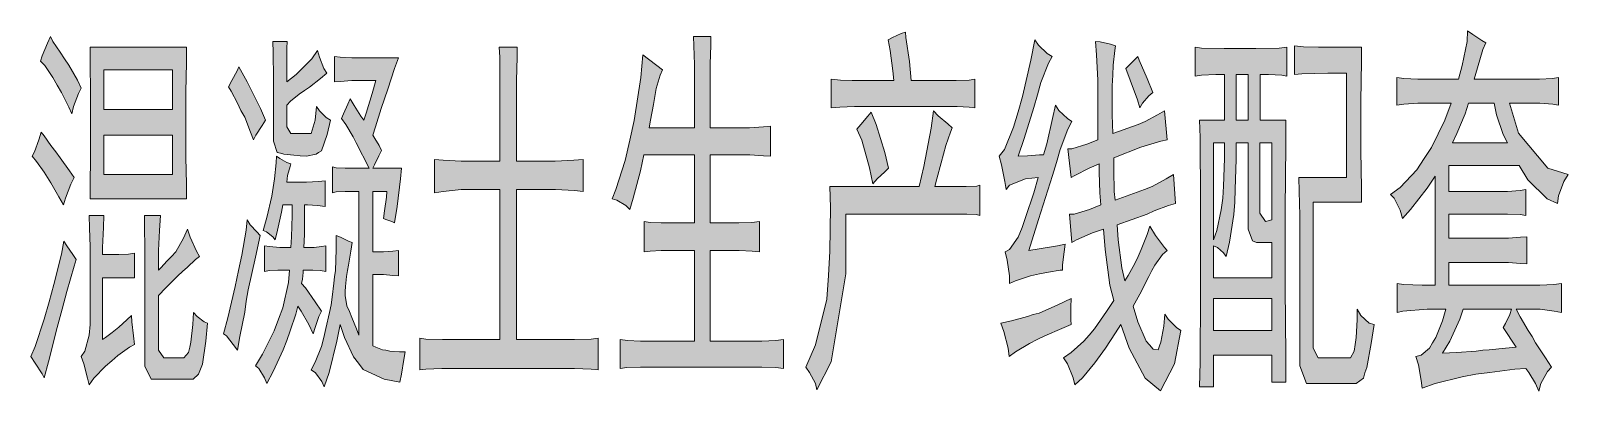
# Model space of a CAD drawing. Header units: millimetres. Extents: x -30643 to 86172, y -19411 to 63186.
# Drawn here: x 79497 to 81741, y -7454 to -6928 of the extents above; entities that cross this region are included whole.
import ezdxf

# ---------------------------------------------------------------- set-up
doc = ezdxf.new("R2010")
doc.units = ezdxf.units.MM

msp = doc.modelspace()

# ---------------------------------------------------------------- hatches: boundary and pattern name
h = msp.add_hatch(color=0)
h.dxf.hatch_style = 2
h.paths.add_polyline_path([(80773.7, -6930.2), (80774.4, -6938), (80779.4, -6973.1), (80782.2, -7000.6), (80837.8, -7000.6), (80847.6, -7000.6), (80866.6, -6999.9), (80875.1, -6998.5), (80875.1, -7040.7), (80866.6, -7039.3), (80849, -7038.6), (80841.3, -7038.6), (80707.6, -7038.6), (80699.1, -7038.6), (80678, -7039.3), (80665.4, -7040.7), (80665.4, -6998.5), (80678.7, -6999.9), (80695.6, -7000.6), (80699.9, -7000.6), (80756.8, -7000.6), (80755.4, -6986.5), (80751.2, -6957), (80748.4, -6941.5), (80754.7, -6938), (80767.4, -6932.3)])
h = msp.add_hatch(color=0)
h.paths.add_polyline_path([(81621, -6945.7), (81616.7, -6955.5), (81609, -6982.3), (81604.1, -6998.5), (81689.2, -6998.5), (81699.1, -6998.5), (81718.1, -6997.8), (81727.2, -6996.4), (81727.2, -7036.5), (81718.8, -7035.1), (81699.8, -7033.7), (81689.2, -7033.7), (81655.4, -7033.7), (81668.8, -7077.3), (81711.7, -7128.7), (81741.3, -7137.8), (81735, -7147.7), (81727.2, -7168.8), (81725.8, -7180), (81710.3, -7173), (81682.2, -7145.5), (81669.5, -7124.4), (81566.8, -7124.4), (81566.8, -7162.4), (81642.8, -7162.4), (81652.6, -7162.4), (81670.9, -7161), (81679.4, -7159.6), (81679.4, -7197.6), (81670.9, -7196.2), (81652.6, -7195.5), (81642.8, -7195.5), (81566.8, -7195.5), (81566.8, -7230.7), (81644.9, -7230.7), (81654, -7230.7), (81671.6, -7229.3), (81680.8, -7228.6), (81680.8, -7268), (81671.6, -7267.3), (81654, -7265.9), (81644.9, -7265.9), (81566.8, -7265.9), (81566.8, -7298.9), (81690.6, -7298.9), (81699.8, -7298.9), (81720.2, -7298.2), (81731.4, -7296.8), (81731.4, -7339.1), (81720.9, -7336.9), (81700.5, -7334.1), (81690.6, -7334.1), (81665.3, -7334.1), (81670.9, -7345.4), (81682.9, -7365.1), (81688.5, -7374.2), (81693.4, -7383.4), (81708.2, -7405.2), (81716.7, -7418.6), (81711, -7424.9), (81701.2, -7442.5), (81698.4, -7453.8), (81693.4, -7442.5), (81683.6, -7426.3), (81679.4, -7420.7), (81663.2, -7421.4), (81626.6, -7426.3), (81606.2, -7429.1), (81586.5, -7432.6), (81547.1, -7442.5), (81528.1, -7449.5), (81526.7, -7438.3), (81522.5, -7415.1), (81518.9, -7403.1), (81526.7, -7401), (81538.6, -7391.1), (81542.9, -7383.4), (81547.8, -7375.6), (81557.6, -7351), (81562.6, -7334.1), (81535.1, -7334.1), (81499.9, -7336.9), (81491.5, -7339.1), (81491.5, -7296.8), (81500.6, -7298.2), (81528.1, -7298.9), (81547.1, -7298.9), (81547.1, -7139.9), (81535.1, -7157.5), (81511.2, -7188.5), (81499.2, -7201.8), (81495.7, -7189.9), (81487.3, -7172.3), (81481.6, -7166.7), (81495.7, -7156.8), (81520.3, -7130.8), (81530.9, -7114.6), (81541.5, -7098.4), (81561.2, -7058.3), (81570.3, -7033.7), (81531.6, -7033.7), (81521.7, -7033.7), (81501.3, -7035.1), (81490.8, -7036.5), (81490.8, -6996.4), (81501.3, -6997.8), (81521.7, -6998.5), (81531.6, -6998.5), (81580.9, -6998.5), (81586.5, -6978.8), (81593.5, -6943.6), (81594.2, -6928.1), (81602, -6933.7), (81615.3, -6942.2)])
h.paths.add_polyline_path([(81557.6, -7398.2), (81578, -7397.5), (81606.9, -7395.3), (81616.7, -7393.9), (81625.9, -7393.2), (81649.8, -7391.1), (81665.3, -7389.7), (81660.4, -7382), (81651.2, -7367.9), (81646.3, -7360.9), (81649.8, -7355.2), (81656.2, -7341.9), (81658.3, -7334.1), (81587.9, -7334.1), (81583, -7348.9), (81568.2, -7380.6)])
h.paths.add_polyline_path([(81652.6, -7091.4), (81646.3, -7079.4), (81636.4, -7050.5), (81632.9, -7033.7), (81595.6, -7033.7), (81590.7, -7049.1), (81578.7, -7078), (81572.4, -7091.4)])
h = msp.add_hatch(color=0)
h.dxf.hatch_style = 2
h.paths.add_polyline_path([(79525.4, -6936.5), (79528.9, -6943.6), (79539.5, -6959.1), (79545.8, -6968.9), (79552.2, -6978.1), (79564.8, -6999.9), (79570.4, -7011.8), (79566.2, -7019.6), (79559.2, -7038.6), (79556.4, -7049.1), (79552.2, -7039.3), (79541.6, -7018.2), (79535.3, -7007.6), (79528.9, -6996.4), (79517, -6978.8), (79510.6, -6972.4), (79513.4, -6964.7), (79521.2, -6946.4)])
h = msp.add_hatch(color=0)
h.paths.add_polyline_path([(79723.8, -6952), (79723.8, -6974.5), (79723.1, -7017.5), (79723.1, -7038.6), (79723.1, -7093.5), (79723.1, -7112.5), (79723.8, -7151.9), (79723.8, -7173), (79583.1, -7173), (79583.1, -7151.9), (79583.8, -7113.2), (79583.8, -7095.6), (79583.8, -7038.6), (79583.8, -7018.2), (79583.1, -6975.3), (79583.1, -6952)])
h.paths.add_polyline_path([(79703.4, -7137.8), (79703.4, -7080.1), (79603.5, -7080.1), (79603.5, -7137.8)])
h.paths.add_polyline_path([(79703.4, -7042.8), (79703.4, -6985.1), (79603.5, -6985.1), (79603.5, -7042.8)])
h = msp.add_hatch(color=0)
h.dxf.hatch_style = 2
h.paths.add_polyline_path([(79928.6, -6990), (79919.5, -6997.8), (79903.3, -7010.4), (79896.2, -7015.4), (79888.5, -7020.3), (79875.8, -7030.8), (79870.2, -7036.5), (79870.2, -7058.3), (79870.2, -7068.1), (79876.5, -7078), (79883.6, -7078), (79903.3, -7078), (79906.1, -7078), (79911.7, -7058.3), (79913.8, -7038.6), (79918.1, -7044.9), (79927.9, -7054.8), (79934.2, -7058.3), (79929.3, -7079.4), (79920.9, -7103.3), (79916.7, -7105.4), (79913.1, -7108.2), (79899.1, -7111.1), (79889.9, -7110.4), (79880.8, -7109.7), (79866, -7108.2), (79861.1, -7106.8), (79856.1, -7105.4), (79851.2, -7089.2), (79851.2, -7073.8), (79851.2, -7018.2), (79851.2, -6997.8), (79850.5, -6959.8), (79849.8, -6943.6), (79870.9, -6943.6), (79870.2, -6953.4), (79870.2, -6983), (79870.2, -7002.7), (79884.3, -6992.1), (79906.8, -6968.9), (79915.2, -6957), (79918.1, -6966.8), (79924.4, -6983)])
h = msp.add_hatch(color=0)
h.dxf.hatch_style = 2
h.paths.add_polyline_path([(80181.2, -7118.1), (80181.2, -7021), (80181.2, -7000.6), (80181.2, -6966.8), (80180.5, -6952), (80206.6, -6952), (80206.6, -6966.8), (80205.9, -7000.6), (80205.9, -7021), (80205.9, -7118.1), (80248.1, -7118.1), (80262.2, -7118.1), (80289.6, -7116.7), (80303, -7116), (80303, -7162.4), (80290.3, -7161), (80262.9, -7159.6), (80248.1, -7159.6), (80205.9, -7159.6), (80205.9, -7378.5), (80276.2, -7378.5), (80290.3, -7378.5), (80314.9, -7377.8), (80324.8, -7376.3), (80324.8, -7422.8), (80314.9, -7421.4), (80290.3, -7420.7), (80276.2, -7420.7), (80111.6, -7420.7), (80096.8, -7420.7), (80073.6, -7421.4), (80064.4, -7422.8), (80064.4, -7376.3), (80073.6, -7377.8), (80097.5, -7378.5), (80111.6, -7378.5), (80181.2, -7378.5), (80181.2, -7159.6), (80138.3, -7159.6), (80124.9, -7159.6), (80098.9, -7162.4), (80086.2, -7164.5), (80086.2, -7116), (80098.9, -7116.7), (80124.9, -7118.1), (80138.3, -7118.1)])
h = msp.add_hatch(color=0)
h.dxf.hatch_style = 2
h.paths.add_polyline_path([(80419.1, -6985.1), (80415.6, -6992.8), (80409.9, -7012.5), (80407.8, -7023.8), (80405.7, -7035.8), (80401.5, -7058.3), (80399.4, -7069.5), (80465.5, -7069.5), (80465.5, -6992.1), (80465.5, -6977.4), (80464.8, -6949.9), (80464.1, -6936.5), (80489.5, -6936.5), (80489.5, -6949.2), (80488.7, -6976.7), (80488.7, -6992.1), (80488.7, -7069.5), (80537.3, -7069.5), (80545.7, -7069.5), (80566.2, -7068.1), (80576.7, -7067.4), (80576.7, -7111.1), (80566.2, -7110.4), (80546.4, -7109), (80537.3, -7109), (80488.7, -7109), (80488.7, -7208.2), (80522.5, -7208.2), (80530.3, -7208.2), (80549.3, -7207.5), (80560.5, -7206.1), (80560.5, -7250.4), (80550, -7249.7), (80531, -7248.3), (80522.5, -7248.3), (80488.7, -7248.3), (80488.7, -7380.6), (80554.9, -7380.6), (80564, -7380.6), (80584.4, -7379.9), (80595.7, -7378.5), (80595.7, -7420.7), (80584.4, -7419.3), (80564, -7418.6), (80554.9, -7418.6), (80395.9, -7418.6), (80386.7, -7418.6), (80367, -7419.3), (80357.2, -7420.7), (80357.2, -7378.5), (80367.7, -7379.9), (80386.7, -7380.6), (80395.9, -7380.6), (80465.5, -7380.6), (80465.5, -7248.3), (80424.7, -7248.3), (80417, -7248.3), (80400.8, -7249.7), (80392.3, -7250.4), (80392.3, -7206.1), (80400.8, -7207.5), (80417, -7208.2), (80424.7, -7208.2), (80465.5, -7208.2), (80465.5, -7109), (80391.6, -7109), (80386.7, -7132.2), (80376.2, -7172.3), (80371.2, -7188.5), (80365.6, -7182.8), (80352.2, -7175.1), (80345.2, -7173), (80350.8, -7159.6), (80364.2, -7117.4), (80371.2, -7087.8), (80377.6, -7059), (80387.4, -6996.4), (80390.2, -6963.3)])
h = msp.add_hatch(color=0)
h.dxf.hatch_style = 2
h.paths.add_polyline_path([(80987.7, -6965.4), (80982.7, -6975.3), (80971.5, -7003.4), (80966.5, -7021.7), (80960.9, -7040), (80946.8, -7085), (80938.4, -7111.1), (80951.8, -7110.4), (80969.4, -7109), (80975, -7109), (80979.9, -7092.8), (80988.4, -7056.2), (80992.6, -7036.5), (80997.5, -7044.2), (81010.2, -7056.2), (81016.5, -7060.4), (81010.9, -7071.7), (80999.6, -7101.2), (80994, -7120.2), (80988.4, -7139.2), (80968, -7203.2), (80953.9, -7248.3), (80968.7, -7246.2), (80995.4, -7241.9), (81006.7, -7239.1), (81005.2, -7250.4), (81003.1, -7269.4), (81003.1, -7277.1), (80999.6, -7277.1), (80982.7, -7279.9), (80969.4, -7282.8), (80956, -7285.6), (80934.2, -7292.6), (80925.7, -7296.8), (80925.7, -7285.6), (80922.2, -7262.4), (80919.4, -7250.4), (80925.7, -7246.9), (80938.4, -7229.3), (80944, -7215.2), (80949, -7200.4), (80960.9, -7164.5), (80967.2, -7142), (80949, -7144.1), (80925.7, -7153.3), (80920.8, -7159.6), (80918.7, -7147.7), (80913.8, -7123.7), (80910.3, -7111.1), (80918, -7101.2), (80931.4, -7068.8), (80938.4, -7046.3), (80944.7, -7023.8), (80956.7, -6971), (80962.3, -6941.5), (80968, -6949.2), (80980.6, -6961.2)])
h = msp.add_hatch(color=0)
h.dxf.hatch_style = 2
h.paths.add_polyline_path([(81054.5, -7016.1), (81054.5, -6999.9), (81052.4, -6963.3), (81051, -6943.6), (81058, -6944.3), (81072.8, -6947.8), (81080.5, -6949.9), (81079.1, -6957), (81077, -6978.1), (81076.3, -6992.8), (81075.6, -7008.3), (81075.6, -7050.5), (81076.3, -7078), (81113.6, -7064.6), (81123.5, -7060.4), (81141.8, -7050.5), (81151.6, -7044.9), (81155.8, -7087.1), (81146.7, -7089.2), (81127, -7094.9), (81117.1, -7097.7), (81077.7, -7113.2), (81077.7, -7131.5), (81078.4, -7162.4), (81079.8, -7175.1), (81122.8, -7159.6), (81134, -7155.4), (81154.4, -7144.1), (81165, -7137.8), (81167.8, -7180), (81157.9, -7182.8), (81136.8, -7190.6), (81126.3, -7195.5), (81082.7, -7211), (81084.1, -7232.8), (81089.7, -7273.6), (81093.9, -7292.6), (81098.8, -7284.9), (81108.7, -7267.3), (81113.6, -7257.4), (81117.8, -7246.9), (81126.3, -7225.1), (81130.5, -7213.1), (81138.9, -7226.5), (81151.6, -7244.1), (81155.8, -7248.3), (81148.8, -7254.6), (81137.5, -7270.1), (81133.3, -7277.8), (81129.1, -7286.3), (81115.7, -7312.3), (81105.9, -7329.9), (81112.9, -7352.4), (81124.9, -7380.6), (81129.8, -7386.2), (81135.4, -7392.5), (81142.5, -7393.2), (81144.6, -7387.6), (81146.7, -7382), (81150.9, -7358.8), (81152.3, -7341.2), (81157.2, -7348.9), (81169.2, -7360.9), (81175.5, -7365.1), (81166.4, -7413.6), (81146, -7453.1), (81134.7, -7443.9), (81123.5, -7434.8), (81100.2, -7391.1), (81088.3, -7356.6), (81080.5, -7368.6), (81065.8, -7391.1), (81058, -7401.7), (81050.3, -7412.2), (81032, -7434.1), (81020.7, -7444.6), (81018.6, -7434.1), (81010.2, -7413.6), (81004.5, -7405.2), (81015.8, -7397.5), (81034.1, -7380.6), (81041.8, -7372.1), (81049.6, -7363), (81067.2, -7337.6), (81077.7, -7321.5), (81072.1, -7298.9), (81065.1, -7246.9), (81062.9, -7217.3), (81046.8, -7222.9), (81023.5, -7232.8), (81016.5, -7237), (81013, -7195.5), (81020, -7195.5), (81042.5, -7188.5), (81058.7, -7182.1), (81057.3, -7164.5), (81056.6, -7134.3), (81056.6, -7122.3), (81041.8, -7128.7), (81020.7, -7139.2), (81015.8, -7142), (81010.9, -7100.5), (81016.5, -7100.5), (81038.3, -7093.5), (81054.5, -7087.1)])
h = msp.add_hatch(color=0)
h.paths.add_polyline_path([(81239.6, -7058.3), (81239.6, -6992.1), (81226.9, -6992.1), (81205.8, -6992.8), (81196.6, -6994.3), (81196.6, -6952), (81205.8, -6953.4), (81238.9, -6954.1), (81262.1, -6954.1), (81285.3, -6954.1), (81319.1, -6953.4), (81330.3, -6952), (81330.3, -6994.3), (81323.3, -6992.8), (81303.6, -6992.1), (81291.6, -6992.1), (81291.6, -7058.3), (81328.9, -7058.3), (81328.9, -7094.9), (81328.2, -7188.5), (81328.2, -7246.2), (81328.2, -7303.2), (81328.9, -7401), (81328.9, -7440.4), (81308.5, -7440.4), (81308.5, -7401), (81223.4, -7401), (81223.4, -7447.4), (81203, -7447.4), (81203.7, -7411.5), (81204.4, -7310.2), (81204.4, -7244.1), (81204.4, -7176.5), (81203.7, -7083.6), (81203, -7058.3)])
h.paths.add_polyline_path([(81223.4, -7288.4), (81308.5, -7288.4), (81308.5, -7237), (81286, -7237), (81280.4, -7234.2), (81274.1, -7217.3), (81274.1, -7203.9), (81274.1, -7091.4), (81256.5, -7091.4), (81256.5, -7116), (81255.1, -7158.9), (81254.4, -7177.9), (81252.9, -7196.2), (81246.6, -7236.3), (81241.7, -7257.4), (81238.2, -7251.8), (81229, -7244.1), (81223.4, -7241.9)])
h.paths.add_polyline_path([(81308.5, -7365.1), (81308.5, -7318.6), (81223.4, -7318.6), (81223.4, -7365.1)])
h.paths.add_polyline_path([(81290.9, -7180), (81290.9, -7194.1), (81299.4, -7206.1), (81308.5, -7203.9), (81308.5, -7091.4), (81290.9, -7091.4)])
h.paths.add_polyline_path([(81223.4, -7232.8), (81228.3, -7219.4), (81234.6, -7189.2), (81236.8, -7172.3), (81238.2, -7154.7), (81239.6, -7114.6), (81239.6, -7091.4), (81223.4, -7091.4)])
h.paths.add_polyline_path([(81274.1, -7058.3), (81274.1, -6992.1), (81256.5, -6992.1), (81256.5, -7058.3)])
h = msp.add_hatch(color=0)
h.dxf.hatch_style = 2
h.paths.add_polyline_path([(81341.6, -6949.9), (81355, -6951.3), (81376.8, -6952), (81385.9, -6952), (81439.4, -6952), (81439.4, -6973.1), (81438.7, -7030.8), (81438.7, -7067.4), (81438.7, -7102.6), (81439.4, -7157.5), (81439.4, -7177.9), (81369, -7177.9), (81369, -7376.3), (81369, -7391.1), (81376.1, -7405.2), (81383.1, -7405.2), (81419, -7405.2), (81423.2, -7405.2), (81428.9, -7395.3), (81430.3, -7385.5), (81431.7, -7375.6), (81433.1, -7349.6), (81433.1, -7334.1), (81438.7, -7343.3), (81450.7, -7354.5), (81457.7, -7356.6), (81453.5, -7384.1), (81447.2, -7419.3), (81444.3, -7427), (81442.2, -7434.8), (81431.7, -7442.5), (81423.9, -7442.5), (81369, -7442.5), (81359.2, -7442.5), (81349.3, -7416.5), (81349.3, -7389.7), (81349.3, -7213.1), (81349.3, -7197.6), (81348.6, -7162.4), (81347.9, -7142), (81417.6, -7142), (81417.6, -6990), (81390.2, -6990), (81352.2, -6990.7), (81341.6, -6992.1)])
h = msp.add_hatch(color=0)
h.dxf.hatch_style = 2
h.paths.add_polyline_path([(79800.5, -6980.9), (79812.5, -7002.7), (79832.2, -7041.4), (79839.3, -7058.3), (79834.3, -7066), (79825.2, -7080.1), (79821.7, -7087.1), (79817.4, -7075.9), (79809, -7054.1), (79803.4, -7044.2), (79798.4, -7033.7), (79789.3, -7016.1), (79785.1, -7009.7), (79790, -7000.6), (79797.7, -6986.5)])
h = msp.add_hatch(color=0)
h.dxf.hatch_style = 2
h.paths.add_polyline_path([(79950.4, -7056.2), (79953.2, -7049.1), (79959.6, -7035.1), (79963.1, -7027.3), (79968.7, -7037.2), (79978.6, -7052.7), (79982.8, -7058.3), (79986.3, -7048.4), (79994.8, -7019.6), (80000.4, -7000.6), (79973.7, -7000.6), (79965.2, -7000.6), (79948.3, -7002), (79939.9, -7002.7), (79939.9, -6965.4), (79948.3, -6966.8), (79965.2, -6967.5), (79973.7, -6967.5), (80033.5, -6967.5), (80027.8, -6983), (80018, -7013.3), (80013.1, -7027.3), (80008.1, -7041.4), (79999.7, -7068.1), (79996.2, -7080.1), (79999, -7085), (80005.3, -7095.6), (80008.8, -7102.6), (80004.6, -7110.4), (79998.3, -7123.7), (79996.2, -7128.7), (80037.7, -7128.7), (80036.3, -7144.1), (80031.4, -7184.2), (80027.8, -7208.2), (80023.6, -7206.1), (80015.2, -7203.2), (80011.7, -7201.8), (80013.1, -7190.6), (80015.9, -7170.9), (80016.6, -7162.4), (79996.2, -7162.4), (79996.2, -7250.4), (80006, -7250.4), (80011.7, -7250.4), (80025, -7249.7), (80033.5, -7248.3), (80033.5, -7285.6), (80025, -7284.9), (80011.7, -7283.5), (80006, -7283.5), (79996.2, -7283.5), (79996.2, -7387.6), (80000.4, -7389.7), (80010.2, -7393.2), (80015.2, -7393.9), (80020.8, -7395.3), (80034.9, -7396.1), (80043.3, -7396.1), (80041.2, -7407.3), (80037.7, -7429.1), (80035.6, -7440.4), (80012.4, -7436.2), (79982.1, -7422.1), (79975.1, -7412.9), (79968, -7403.8), (79954.7, -7375.6), (79948.3, -7356.6), (79943.4, -7380.6), (79932.1, -7426.3), (79925.1, -7447.4), (79921.6, -7439.7), (79912.4, -7427), (79906.1, -7422.8), (79911.7, -7411.5), (79920.9, -7388.3), (79924.4, -7375.6), (79927.2, -7362.3), (79932.8, -7339.1), (79935, -7327.8), (79936.4, -7316.5), (79939.2, -7296.1), (79939.9, -7287), (79941.3, -7277.8), (79942.7, -7246.9), (79942.7, -7226.5), (79949, -7229.3), (79960.3, -7234.9), (79965.9, -7237), (79963.8, -7249.7), (79960.3, -7270.1), (79958.9, -7277.8), (79957.5, -7286.3), (79956.1, -7301.1), (79955.4, -7308.1), (79955.4, -7314.4), (79958.2, -7329.2), (79961.7, -7337.6), (79965.2, -7346.1), (79972.2, -7363), (79975.8, -7372.1), (79975.8, -7162.4), (79963.1, -7162.4), (79955.4, -7162.4), (79942.7, -7163.1), (79937.1, -7164.5), (79937.1, -7126.5), (79942.7, -7128), (79955.4, -7128.7), (79961.7, -7128.7), (79990.5, -7128.7), (79971.5, -7091.4), (79967.3, -7082.9), (79956.8, -7064.6)])
h = msp.add_hatch(color=0)
h.dxf.hatch_style = 2
h.paths.add_polyline_path([(81115.7, -7040.7), (81112.2, -7028.7), (81101.7, -6999.9), (81095.3, -6983), (81112.9, -6965.4), (81115, -6971), (81126.3, -6997.8), (81134.7, -7018.2), (81129.1, -7023.1), (81119.9, -7033.7)])
h = msp.add_hatch(color=0)
h.dxf.hatch_style = 2
h.paths.add_polyline_path([(80842, -7069.5), (80839.2, -7075.9), (80832.8, -7095.6), (80829.3, -7108.2), (80825.8, -7120.9), (80819.5, -7144.1), (80816.7, -7155.4), (80851.1, -7155.4), (80862.4, -7155.4), (80877.9, -7154.7), (80882.1, -7153.3), (80882.1, -7197.6), (80877.2, -7196.2), (80863.1, -7195.5), (80853.3, -7195.5), (80686.5, -7195.5), (80686.5, -7282.8), (80665.4, -7410.8), (80644.3, -7451.6), (80642.1, -7442.5), (80633.7, -7426.3), (80628.1, -7418.6), (80642.1, -7386.2), (80659, -7319.4), (80661.1, -7284.9), (80663.3, -7249.7), (80664, -7185.7), (80663.3, -7155.4), (80793.4, -7155.4), (80800.5, -7125.8), (80811, -7070.2), (80814.6, -7044.9), (80821.6, -7052), (80835.7, -7063.9)])
h = msp.add_hatch(color=0)
h.dxf.hatch_style = 2
h.paths.add_polyline_path([(80723.8, -7047), (80730.8, -7064.6), (80743.5, -7105.4), (80749.1, -7128.7), (80743.5, -7133.6), (80732.2, -7144.1), (80725.9, -7151.2), (80721, -7128), (80709.7, -7087.8), (80702.7, -7071.7), (80708.3, -7064.6), (80718.9, -7052.7)])
h = msp.add_hatch(color=0)
h.dxf.hatch_style = 2
h.paths.add_polyline_path([(79512, -7075.9), (79516.3, -7081.5), (79526.1, -7095.6), (79533.2, -7104.7), (79539.5, -7113.2), (79552.9, -7132.2), (79559.9, -7142), (79555, -7151.9), (79547.2, -7172.3), (79544.4, -7182.1), (79537.4, -7170.2), (79526.1, -7149.8), (79521.2, -7142), (79516.3, -7134.3), (79505, -7118.8), (79498.7, -7111.1), (79502.2, -7104.7), (79508.5, -7087.1)])
h = msp.add_hatch(color=0)
h.dxf.hatch_style = 2
h.paths.add_polyline_path([(79892, -7296.8), (79897.7, -7303.2), (79911.7, -7323.6), (79920.9, -7336.9), (79917.4, -7344.7), (79911.7, -7360.9), (79908.9, -7370), (79902.6, -7356.6), (79891.3, -7336.9), (79886.4, -7329.9), (79883.6, -7341.2), (79875.1, -7365.8), (79870.2, -7379.9), (79865.3, -7393.2), (79850.5, -7424.9), (79841.4, -7442.5), (79837.8, -7434.1), (79829.4, -7420.7), (79824.5, -7416.5), (79835, -7399.6), (79851.9, -7365.8), (79858.3, -7348.9), (79864.6, -7332), (79873, -7295.4), (79874.4, -7277.1), (79864.6, -7277.1), (79857.5, -7277.1), (79844.9, -7277.8), (79837.8, -7279.2), (79837.8, -7241.9), (79844.9, -7242.7), (79860.4, -7244.1), (79868.8, -7244.1), (79876.5, -7244.1), (79877.3, -7228.6), (79878, -7197.6), (79878, -7182.1), (79864.6, -7182.1), (79862.5, -7192.7), (79856.8, -7218.7), (79853.3, -7232.8), (79849.8, -7228.6), (79840.7, -7221.5), (79835.7, -7219.4), (79841.4, -7200.4), (79848.4, -7169.5), (79850.5, -7156.8), (79852.6, -7144.1), (79854.7, -7120.9), (79855.4, -7111.1), (79860.4, -7114.6), (79870.2, -7120.2), (79876.5, -7122.3), (79875.1, -7125.8), (79871.6, -7139.2), (79870.2, -7149.1), (79892, -7149.1), (79899.1, -7149.1), (79916.7, -7147.7), (79926.5, -7147), (79926.5, -7184.2), (79915.2, -7182.8), (79900.5, -7182.1), (79896.2, -7182.1), (79896.2, -7194.1), (79896.2, -7225.1), (79895.5, -7244.1), (79906.1, -7244.1), (79910.3, -7244.1), (79920.9, -7242.7), (79927.2, -7241.9), (79927.2, -7279.2), (79919.5, -7277.8), (79908.2, -7277.1), (79905.4, -7277.1), (79894.1, -7277.1), (79894.1, -7280.6), (79893.4, -7290.5)])
h = msp.add_hatch(color=0)
h.dxf.hatch_style = 2
h.paths.add_polyline_path([(79570.4, -7403.1), (79575.4, -7395.3), (79581.7, -7372.1), (79583.1, -7356.6), (79583.1, -7250.4), (79583.1, -7242.7), (79582.4, -7215.9), (79581.7, -7197.6), (79603.5, -7197.6), (79602.8, -7215.2), (79601.4, -7244.1), (79601.4, -7254.6), (79619, -7254.6), (79625.3, -7254.6), (79639.4, -7253.9), (79647.9, -7252.5), (79647.9, -7288.4), (79601.4, -7288.4), (79601.4, -7378.5), (79605.6, -7375.6), (79615.5, -7367.9), (79620.4, -7364.4), (79625.3, -7360.2), (79636.6, -7349.6), (79643.6, -7343.3), (79644.3, -7352.4), (79646.4, -7372.8), (79647.9, -7385.5), (79640.8, -7389.7), (79623.9, -7401.7), (79614.8, -7409.4), (79605.6, -7417.2), (79588.7, -7434.8), (79581.7, -7444.6), (79579.6, -7434.8), (79574, -7413.6)])
h = msp.add_hatch(color=0)
h.dxf.hatch_style = 2
h.paths.add_polyline_path([(79685.8, -7197.6), (79684.4, -7219.4), (79683, -7248.3), (79683, -7254.6), (79683, -7277.1), (79686.6, -7273.6), (79695.7, -7263.8), (79702, -7257.4), (79708.4, -7250.4), (79719.6, -7230.7), (79725.3, -7217.3), (79729.5, -7229.3), (79738.6, -7249.7), (79742.8, -7257.4), (79737.2, -7261.6), (79725.3, -7272.9), (79718.2, -7279.2), (79711.2, -7285.6), (79693.6, -7303.2), (79683, -7314.4), (79683, -7383.4), (79683, -7393.9), (79690.8, -7405.2), (79697.8, -7405.2), (79715.4, -7405.2), (79720.3, -7405.2), (79726.7, -7397.5), (79728.8, -7389.7), (79730.2, -7382), (79733, -7356.6), (79734.4, -7339.1), (79739.3, -7344.7), (79749.9, -7352.4), (79754.8, -7354.5), (79752, -7380.6), (79747.1, -7414.3), (79744.3, -7421.4), (79741.4, -7429.1), (79733.7, -7436.2), (79728.8, -7436.2), (79682.3, -7436.2), (79672.5, -7436.2), (79663.3, -7417.2), (79663.3, -7398.2), (79663.3, -7254.6), (79663.3, -7244.1), (79662.6, -7215.2), (79662.6, -7197.6)])
h = msp.add_hatch(color=0)
h.dxf.hatch_style = 2
h.paths.add_polyline_path([(79778, -7370), (79784.4, -7346.8), (79794.9, -7301.1), (79799.8, -7277.8), (79804.8, -7255.3), (79811.1, -7218.7), (79812.5, -7203.9), (79816.7, -7211), (79826.6, -7221.5), (79831.5, -7226.5), (79824.5, -7258.1), (79813.9, -7306), (79811.1, -7322.2), (79809, -7338.4), (79802, -7374.2), (79798.4, -7393.9), (79792.1, -7385.5), (79782.3, -7372.8)])
h = msp.add_hatch(color=0)
h.dxf.hatch_style = 2
h.paths.add_polyline_path([(79562.7, -7261.6), (79559.9, -7271.5), (79549.3, -7308.1), (79542.3, -7334.1), (79535.3, -7360.9), (79522.6, -7410.8), (79516.3, -7434.1), (79513.4, -7428.4), (79502.9, -7412.9), (79496.6, -7403.1), (79502.9, -7388.3), (79516.3, -7348.9), (79523.3, -7323.6), (79530.3, -7298.2), (79541.6, -7253.9), (79545.1, -7234.9), (79549.3, -7241.9), (79557.8, -7254.6)])
h = msp.add_hatch(color=0)
h.dxf.hatch_style = 2
h.paths.add_polyline_path([(81015.8, -7318.6), (81015.1, -7331.3), (81015.1, -7349.6), (81015.8, -7356.6), (81001.7, -7362.3), (80977.1, -7372.8), (80965.8, -7378.5), (80954.6, -7384.1), (80934.2, -7396.1), (80925, -7403.1), (80923.6, -7391.1), (80917.3, -7366.5), (80913.1, -7354.5), (80928.5, -7351), (80951.8, -7344.7), (80960.2, -7341.9), (80968.7, -7339.8), (80996.1, -7327.8)])

# ---------------------------------------------------------------- linework, layer by layer
at = {"color": 0, "lineweight": 0}
for points in [[(80773.7, -6930.2), (80774.4, -6938), (80779.4, -6973.1), (80782.2, -7000.6), (80837.8, -7000.6), (80847.6, -7000.6), (80866.6, -6999.9), (80875.1, -6998.5), (80875.1, -7040.7), (80866.6, -7039.3), (80849, -7038.6), (80841.3, -7038.6), (80707.6, -7038.6), (80699.1, -7038.6), (80678, -7039.3), (80665.4, -7040.7), (80665.4, -6998.5), (80678.7, -6999.9), (80695.6, -7000.6), (80699.9, -7000.6), (80756.8, -7000.6), (80755.4, -6986.5), (80751.2, -6957), (80748.4, -6941.5), (80754.7, -6938), (80767.4, -6932.3)], [(81621, -6945.7), (81616.7, -6955.5), (81609, -6982.3), (81604.1, -6998.5), (81689.2, -6998.5), (81699.1, -6998.5), (81718.1, -6997.8), (81727.2, -6996.4), (81727.2, -7036.5), (81718.8, -7035.1), (81699.8, -7033.7), (81689.2, -7033.7), (81655.4, -7033.7), (81668.8, -7077.3), (81711.7, -7128.7), (81741.3, -7137.8), (81735, -7147.7), (81727.2, -7168.8), (81725.8, -7180), (81710.3, -7173), (81682.2, -7145.5), (81669.5, -7124.4), (81566.8, -7124.4), (81566.8, -7162.4), (81642.8, -7162.4), (81652.6, -7162.4), (81670.9, -7161), (81679.4, -7159.6), (81679.4, -7197.6), (81670.9, -7196.2), (81652.6, -7195.5), (81642.8, -7195.5), (81566.8, -7195.5), (81566.8, -7230.7), (81644.9, -7230.7), (81654, -7230.7), (81671.6, -7229.3), (81680.8, -7228.6), (81680.8, -7268), (81671.6, -7267.3), (81654, -7265.9), (81644.9, -7265.9), (81566.8, -7265.9), (81566.8, -7298.9), (81690.6, -7298.9), (81699.8, -7298.9), (81720.2, -7298.2), (81731.4, -7296.8), (81731.4, -7339.1), (81720.9, -7336.9), (81700.5, -7334.1), (81690.6, -7334.1), (81665.3, -7334.1), (81670.9, -7345.4), (81682.9, -7365.1), (81688.5, -7374.2), (81693.4, -7383.4), (81708.2, -7405.2), (81716.7, -7418.6), (81711, -7424.9), (81701.2, -7442.5), (81698.4, -7453.8), (81693.4, -7442.5), (81683.6, -7426.3), (81679.4, -7420.7), (81663.2, -7421.4), (81626.6, -7426.3), (81606.2, -7429.1), (81586.5, -7432.6), (81547.1, -7442.5), (81528.1, -7449.5), (81526.7, -7438.3), (81522.5, -7415.1), (81518.9, -7403.1), (81526.7, -7401), (81538.6, -7391.1), (81542.9, -7383.4), (81547.8, -7375.6), (81557.6, -7351), (81562.6, -7334.1), (81535.1, -7334.1), (81499.9, -7336.9), (81491.5, -7339.1), (81491.5, -7296.8), (81500.6, -7298.2), (81528.1, -7298.9), (81547.1, -7298.9), (81547.1, -7139.9), (81535.1, -7157.5), (81511.2, -7188.5), (81499.2, -7201.8), (81495.7, -7189.9), (81487.3, -7172.3), (81481.6, -7166.7), (81495.7, -7156.8), (81520.3, -7130.8), (81530.9, -7114.6), (81541.5, -7098.4), (81561.2, -7058.3), (81570.3, -7033.7), (81531.6, -7033.7), (81521.7, -7033.7), (81501.3, -7035.1), (81490.8, -7036.5), (81490.8, -6996.4), (81501.3, -6997.8), (81521.7, -6998.5), (81531.6, -6998.5), (81580.9, -6998.5), (81586.5, -6978.8), (81593.5, -6943.6), (81594.2, -6928.1), (81602, -6933.7), (81615.3, -6942.2)], [(79525.4, -6936.5), (79528.9, -6943.6), (79539.5, -6959.1), (79545.8, -6968.9), (79552.2, -6978.1), (79564.8, -6999.9), (79570.4, -7011.8), (79566.2, -7019.6), (79559.2, -7038.6), (79556.4, -7049.1), (79552.2, -7039.3), (79541.6, -7018.2), (79535.3, -7007.6), (79528.9, -6996.4), (79517, -6978.8), (79510.6, -6972.4), (79513.4, -6964.7), (79521.2, -6946.4)], [(79723.8, -6952), (79723.8, -6974.5), (79723.1, -7017.5), (79723.1, -7038.6), (79723.1, -7093.5), (79723.1, -7112.5), (79723.8, -7151.9), (79723.8, -7173), (79583.1, -7173), (79583.1, -7151.9), (79583.8, -7113.2), (79583.8, -7095.6), (79583.8, -7038.6), (79583.8, -7018.2), (79583.1, -6975.3), (79583.1, -6952)], [(79928.6, -6990), (79919.5, -6997.8), (79903.3, -7010.4), (79896.2, -7015.4), (79888.5, -7020.3), (79875.8, -7030.8), (79870.2, -7036.5), (79870.2, -7058.3), (79870.2, -7068.1), (79876.5, -7078), (79883.6, -7078), (79903.3, -7078), (79906.1, -7078), (79911.7, -7058.3), (79913.8, -7038.6), (79918.1, -7044.9), (79927.9, -7054.8), (79934.2, -7058.3), (79929.3, -7079.4), (79920.9, -7103.3), (79916.7, -7105.4), (79913.1, -7108.2), (79899.1, -7111.1), (79889.9, -7110.4), (79880.8, -7109.7), (79866, -7108.2), (79861.1, -7106.8), (79856.1, -7105.4), (79851.2, -7089.2), (79851.2, -7073.8), (79851.2, -7018.2), (79851.2, -6997.8), (79850.5, -6959.8), (79849.8, -6943.6), (79870.9, -6943.6), (79870.2, -6953.4), (79870.2, -6983), (79870.2, -7002.7), (79884.3, -6992.1), (79906.8, -6968.9), (79915.2, -6957), (79918.1, -6966.8), (79924.4, -6983)], [(80181.2, -7118.1), (80181.2, -7021), (80181.2, -7000.6), (80181.2, -6966.8), (80180.5, -6952), (80206.6, -6952), (80206.6, -6966.8), (80205.9, -7000.6), (80205.9, -7021), (80205.9, -7118.1), (80248.1, -7118.1), (80262.2, -7118.1), (80289.6, -7116.7), (80303, -7116), (80303, -7162.4), (80290.3, -7161), (80262.9, -7159.6), (80248.1, -7159.6), (80205.9, -7159.6), (80205.9, -7378.5), (80276.2, -7378.5), (80290.3, -7378.5), (80314.9, -7377.8), (80324.8, -7376.3), (80324.8, -7422.8), (80314.9, -7421.4), (80290.3, -7420.7), (80276.2, -7420.7), (80111.6, -7420.7), (80096.8, -7420.7), (80073.6, -7421.4), (80064.4, -7422.8), (80064.4, -7376.3), (80073.6, -7377.8), (80097.5, -7378.5), (80111.6, -7378.5), (80181.2, -7378.5), (80181.2, -7159.6), (80138.3, -7159.6), (80124.9, -7159.6), (80098.9, -7162.4), (80086.2, -7164.5), (80086.2, -7116), (80098.9, -7116.7), (80124.9, -7118.1), (80138.3, -7118.1)], [(80419.1, -6985.1), (80415.6, -6992.8), (80409.9, -7012.5), (80407.8, -7023.8), (80405.7, -7035.8), (80401.5, -7058.3), (80399.4, -7069.5), (80465.5, -7069.5), (80465.5, -6992.1), (80465.5, -6977.4), (80464.8, -6949.9), (80464.1, -6936.5), (80489.5, -6936.5), (80489.5, -6949.2), (80488.7, -6976.7), (80488.7, -6992.1), (80488.7, -7069.5), (80537.3, -7069.5), (80545.7, -7069.5), (80566.2, -7068.1), (80576.7, -7067.4), (80576.7, -7111.1), (80566.2, -7110.4), (80546.4, -7109), (80537.3, -7109), (80488.7, -7109), (80488.7, -7208.2), (80522.5, -7208.2), (80530.3, -7208.2), (80549.3, -7207.5), (80560.5, -7206.1), (80560.5, -7250.4), (80550, -7249.7), (80531, -7248.3), (80522.5, -7248.3), (80488.7, -7248.3), (80488.7, -7380.6), (80554.9, -7380.6), (80564, -7380.6), (80584.4, -7379.9), (80595.7, -7378.5), (80595.7, -7420.7), (80584.4, -7419.3), (80564, -7418.6), (80554.9, -7418.6), (80395.9, -7418.6), (80386.7, -7418.6), (80367, -7419.3), (80357.2, -7420.7), (80357.2, -7378.5), (80367.7, -7379.9), (80386.7, -7380.6), (80395.9, -7380.6), (80465.5, -7380.6), (80465.5, -7248.3), (80424.7, -7248.3), (80417, -7248.3), (80400.8, -7249.7), (80392.3, -7250.4), (80392.3, -7206.1), (80400.8, -7207.5), (80417, -7208.2), (80424.7, -7208.2), (80465.5, -7208.2), (80465.5, -7109), (80391.6, -7109), (80386.7, -7132.2), (80376.2, -7172.3), (80371.2, -7188.5), (80365.6, -7182.8), (80352.2, -7175.1), (80345.2, -7173), (80350.8, -7159.6), (80364.2, -7117.4), (80371.2, -7087.8), (80377.6, -7059), (80387.4, -6996.4), (80390.2, -6963.3)], [(80987.7, -6965.4), (80982.7, -6975.3), (80971.5, -7003.4), (80966.5, -7021.7), (80960.9, -7040), (80946.8, -7085), (80938.4, -7111.1), (80951.8, -7110.4), (80969.4, -7109), (80975, -7109), (80979.9, -7092.8), (80988.4, -7056.2), (80992.6, -7036.5), (80997.5, -7044.2), (81010.2, -7056.2), (81016.5, -7060.4), (81010.9, -7071.7), (80999.6, -7101.2), (80994, -7120.2), (80988.4, -7139.2), (80968, -7203.2), (80953.9, -7248.3), (80968.7, -7246.2), (80995.4, -7241.9), (81006.7, -7239.1), (81005.2, -7250.4), (81003.1, -7269.4), (81003.1, -7277.1), (80999.6, -7277.1), (80982.7, -7279.9), (80969.4, -7282.8), (80956, -7285.6), (80934.2, -7292.6), (80925.7, -7296.8), (80925.7, -7285.6), (80922.2, -7262.4), (80919.4, -7250.4), (80925.7, -7246.9), (80938.4, -7229.3), (80944, -7215.2), (80949, -7200.4), (80960.9, -7164.5), (80967.2, -7142), (80949, -7144.1), (80925.7, -7153.3), (80920.8, -7159.6), (80918.7, -7147.7), (80913.8, -7123.7), (80910.3, -7111.1), (80918, -7101.2), (80931.4, -7068.8), (80938.4, -7046.3), (80944.7, -7023.8), (80956.7, -6971), (80962.3, -6941.5), (80968, -6949.2), (80980.6, -6961.2)], [(81054.5, -7016.1), (81054.5, -6999.9), (81052.4, -6963.3), (81051, -6943.6), (81058, -6944.3), (81072.8, -6947.8), (81080.5, -6949.9), (81079.1, -6957), (81077, -6978.1), (81076.3, -6992.8), (81075.6, -7008.3), (81075.6, -7050.5), (81076.3, -7078), (81113.6, -7064.6), (81123.5, -7060.4), (81141.8, -7050.5), (81151.6, -7044.9), (81155.8, -7087.1), (81146.7, -7089.2), (81127, -7094.9), (81117.1, -7097.7), (81077.7, -7113.2), (81077.7, -7131.5), (81078.4, -7162.4), (81079.8, -7175.1), (81122.8, -7159.6), (81134, -7155.4), (81154.4, -7144.1), (81165, -7137.8), (81167.8, -7180), (81157.9, -7182.8), (81136.8, -7190.6), (81126.3, -7195.5), (81082.7, -7211), (81084.1, -7232.8), (81089.7, -7273.6), (81093.9, -7292.6), (81098.8, -7284.9), (81108.7, -7267.3), (81113.6, -7257.4), (81117.8, -7246.9), (81126.3, -7225.1), (81130.5, -7213.1), (81138.9, -7226.5), (81151.6, -7244.1), (81155.8, -7248.3), (81148.8, -7254.6), (81137.5, -7270.1), (81133.3, -7277.8), (81129.1, -7286.3), (81115.7, -7312.3), (81105.9, -7329.9), (81112.9, -7352.4), (81124.9, -7380.6), (81129.8, -7386.2), (81135.4, -7392.5), (81142.5, -7393.2), (81144.6, -7387.6), (81146.7, -7382), (81150.9, -7358.8), (81152.3, -7341.2), (81157.2, -7348.9), (81169.2, -7360.9), (81175.5, -7365.1), (81166.4, -7413.6), (81146, -7453.1), (81134.7, -7443.9), (81123.5, -7434.8), (81100.2, -7391.1), (81088.3, -7356.6), (81080.5, -7368.6), (81065.8, -7391.1), (81058, -7401.7), (81050.3, -7412.2), (81032, -7434.1), (81020.7, -7444.6), (81018.6, -7434.1), (81010.2, -7413.6), (81004.5, -7405.2), (81015.8, -7397.5), (81034.1, -7380.6), (81041.8, -7372.1), (81049.6, -7363), (81067.2, -7337.6), (81077.7, -7321.5), (81072.1, -7298.9), (81065.1, -7246.9), (81062.9, -7217.3), (81046.8, -7222.9), (81023.5, -7232.8), (81016.5, -7237), (81013, -7195.5), (81020, -7195.5), (81042.5, -7188.5), (81058.7, -7182.1), (81057.3, -7164.5), (81056.6, -7134.3), (81056.6, -7122.3), (81041.8, -7128.7), (81020.7, -7139.2), (81015.8, -7142), (81010.9, -7100.5), (81016.5, -7100.5), (81038.3, -7093.5), (81054.5, -7087.1)], [(81239.6, -7058.3), (81239.6, -6992.1), (81226.9, -6992.1), (81205.8, -6992.8), (81196.6, -6994.3), (81196.6, -6952), (81205.8, -6953.4), (81238.9, -6954.1), (81262.1, -6954.1), (81285.3, -6954.1), (81319.1, -6953.4), (81330.3, -6952), (81330.3, -6994.3), (81323.3, -6992.8), (81303.6, -6992.1), (81291.6, -6992.1), (81291.6, -7058.3), (81328.9, -7058.3), (81328.9, -7094.9), (81328.2, -7188.5), (81328.2, -7246.2), (81328.2, -7303.2), (81328.9, -7401), (81328.9, -7440.4), (81308.5, -7440.4), (81308.5, -7401), (81223.4, -7401), (81223.4, -7447.4), (81203, -7447.4), (81203.7, -7411.5), (81204.4, -7310.2), (81204.4, -7244.1), (81204.4, -7176.5), (81203.7, -7083.6), (81203, -7058.3)], [(81341.6, -6949.9), (81355, -6951.3), (81376.8, -6952), (81385.9, -6952), (81439.4, -6952), (81439.4, -6973.1), (81438.7, -7030.8), (81438.7, -7067.4), (81438.7, -7102.6), (81439.4, -7157.5), (81439.4, -7177.9), (81369, -7177.9), (81369, -7376.3), (81369, -7391.1), (81376.1, -7405.2), (81383.1, -7405.2), (81419, -7405.2), (81423.2, -7405.2), (81428.9, -7395.3), (81430.3, -7385.5), (81431.7, -7375.6), (81433.1, -7349.6), (81433.1, -7334.1), (81438.7, -7343.3), (81450.7, -7354.5), (81457.7, -7356.6), (81453.5, -7384.1), (81447.2, -7419.3), (81444.3, -7427), (81442.2, -7434.8), (81431.7, -7442.5), (81423.9, -7442.5), (81369, -7442.5), (81359.2, -7442.5), (81349.3, -7416.5), (81349.3, -7389.7), (81349.3, -7213.1), (81349.3, -7197.6), (81348.6, -7162.4), (81347.9, -7142), (81417.6, -7142), (81417.6, -6990), (81390.2, -6990), (81352.2, -6990.7), (81341.6, -6992.1)], [(79800.5, -6980.9), (79812.5, -7002.7), (79832.2, -7041.4), (79839.3, -7058.3), (79834.3, -7066), (79825.2, -7080.1), (79821.7, -7087.1), (79817.4, -7075.9), (79809, -7054.1), (79803.4, -7044.2), (79798.4, -7033.7), (79789.3, -7016.1), (79785.1, -7009.7), (79790, -7000.6), (79797.7, -6986.5)], [(79950.4, -7056.2), (79953.2, -7049.1), (79959.6, -7035.1), (79963.1, -7027.3), (79968.7, -7037.2), (79978.6, -7052.7), (79982.8, -7058.3), (79986.3, -7048.4), (79994.8, -7019.6), (80000.4, -7000.6), (79973.7, -7000.6), (79965.2, -7000.6), (79948.3, -7002), (79939.9, -7002.7), (79939.9, -6965.4), (79948.3, -6966.8), (79965.2, -6967.5), (79973.7, -6967.5), (80033.5, -6967.5), (80027.8, -6983), (80018, -7013.3), (80013.1, -7027.3), (80008.1, -7041.4), (79999.7, -7068.1), (79996.2, -7080.1), (79999, -7085), (80005.3, -7095.6), (80008.8, -7102.6), (80004.6, -7110.4), (79998.3, -7123.7), (79996.2, -7128.7), (80037.7, -7128.7), (80036.3, -7144.1), (80031.4, -7184.2), (80027.8, -7208.2), (80023.6, -7206.1), (80015.2, -7203.2), (80011.7, -7201.8), (80013.1, -7190.6), (80015.9, -7170.9), (80016.6, -7162.4), (79996.2, -7162.4), (79996.2, -7250.4), (80006, -7250.4), (80011.7, -7250.4), (80025, -7249.7), (80033.5, -7248.3), (80033.5, -7285.6), (80025, -7284.9), (80011.7, -7283.5), (80006, -7283.5), (79996.2, -7283.5), (79996.2, -7387.6), (80000.4, -7389.7), (80010.2, -7393.2), (80015.2, -7393.9), (80020.8, -7395.3), (80034.9, -7396.1), (80043.3, -7396.1), (80041.2, -7407.3), (80037.7, -7429.1), (80035.6, -7440.4), (80012.4, -7436.2), (79982.1, -7422.1), (79975.1, -7412.9), (79968, -7403.8), (79954.7, -7375.6), (79948.3, -7356.6), (79943.4, -7380.6), (79932.1, -7426.3), (79925.1, -7447.4), (79921.6, -7439.7), (79912.4, -7427), (79906.1, -7422.8), (79911.7, -7411.5), (79920.9, -7388.3), (79924.4, -7375.6), (79927.2, -7362.3), (79932.8, -7339.1), (79935, -7327.8), (79936.4, -7316.5), (79939.2, -7296.1), (79939.9, -7287), (79941.3, -7277.8), (79942.7, -7246.9), (79942.7, -7226.5), (79949, -7229.3), (79960.3, -7234.9), (79965.9, -7237), (79963.8, -7249.7), (79960.3, -7270.1), (79958.9, -7277.8), (79957.5, -7286.3), (79956.1, -7301.1), (79955.4, -7308.1), (79955.4, -7314.4), (79958.2, -7329.2), (79961.7, -7337.6), (79965.2, -7346.1), (79972.2, -7363), (79975.8, -7372.1), (79975.8, -7162.4), (79963.1, -7162.4), (79955.4, -7162.4), (79942.7, -7163.1), (79937.1, -7164.5), (79937.1, -7126.5), (79942.7, -7128), (79955.4, -7128.7), (79961.7, -7128.7), (79990.5, -7128.7), (79971.5, -7091.4), (79967.3, -7082.9), (79956.8, -7064.6)], [(81115.7, -7040.7), (81112.2, -7028.7), (81101.7, -6999.9), (81095.3, -6983), (81112.9, -6965.4), (81115, -6971), (81126.3, -6997.8), (81134.7, -7018.2), (81129.1, -7023.1), (81119.9, -7033.7)], [(79703.4, -7042.8), (79703.4, -6985.1), (79603.5, -6985.1), (79603.5, -7042.8)], [(81274.1, -7058.3), (81274.1, -6992.1), (81256.5, -6992.1), (81256.5, -7058.3)], [(80842, -7069.5), (80839.2, -7075.9), (80832.8, -7095.6), (80829.3, -7108.2), (80825.8, -7120.9), (80819.5, -7144.1), (80816.7, -7155.4), (80851.1, -7155.4), (80862.4, -7155.4), (80877.9, -7154.7), (80882.1, -7153.3), (80882.1, -7197.6), (80877.2, -7196.2), (80863.1, -7195.5), (80853.3, -7195.5), (80686.5, -7195.5), (80686.5, -7282.8), (80665.4, -7410.8), (80644.3, -7451.6), (80642.1, -7442.5), (80633.7, -7426.3), (80628.1, -7418.6), (80642.1, -7386.2), (80659, -7319.4), (80661.1, -7284.9), (80663.3, -7249.7), (80664, -7185.7), (80663.3, -7155.4), (80793.4, -7155.4), (80800.5, -7125.8), (80811, -7070.2), (80814.6, -7044.9), (80821.6, -7052), (80835.7, -7063.9)], [(80723.8, -7047), (80730.8, -7064.6), (80743.5, -7105.4), (80749.1, -7128.7), (80743.5, -7133.6), (80732.2, -7144.1), (80725.9, -7151.2), (80721, -7128), (80709.7, -7087.8), (80702.7, -7071.7), (80708.3, -7064.6), (80718.9, -7052.7)], [(81652.6, -7091.4), (81646.3, -7079.4), (81636.4, -7050.5), (81632.9, -7033.7), (81595.6, -7033.7), (81590.7, -7049.1), (81578.7, -7078), (81572.4, -7091.4)], [(79512, -7075.9), (79516.3, -7081.5), (79526.1, -7095.6), (79533.2, -7104.7), (79539.5, -7113.2), (79552.9, -7132.2), (79559.9, -7142), (79555, -7151.9), (79547.2, -7172.3), (79544.4, -7182.1), (79537.4, -7170.2), (79526.1, -7149.8), (79521.2, -7142), (79516.3, -7134.3), (79505, -7118.8), (79498.7, -7111.1), (79502.2, -7104.7), (79508.5, -7087.1)], [(79703.4, -7137.8), (79703.4, -7080.1), (79603.5, -7080.1), (79603.5, -7137.8)], [(81223.4, -7288.4), (81308.5, -7288.4), (81308.5, -7237), (81286, -7237), (81280.4, -7234.2), (81274.1, -7217.3), (81274.1, -7203.9), (81274.1, -7091.4), (81256.5, -7091.4), (81256.5, -7116), (81255.1, -7158.9), (81254.4, -7177.9), (81252.9, -7196.2), (81246.6, -7236.3), (81241.7, -7257.4), (81238.2, -7251.8), (81229, -7244.1), (81223.4, -7241.9)], [(81223.4, -7232.8), (81228.3, -7219.4), (81234.6, -7189.2), (81236.8, -7172.3), (81238.2, -7154.7), (81239.6, -7114.6), (81239.6, -7091.4), (81223.4, -7091.4)], [(81290.9, -7180), (81290.9, -7194.1), (81299.4, -7206.1), (81308.5, -7203.9), (81308.5, -7091.4), (81290.9, -7091.4)], [(79892, -7296.8), (79897.7, -7303.2), (79911.7, -7323.6), (79920.9, -7336.9), (79917.4, -7344.7), (79911.7, -7360.9), (79908.9, -7370), (79902.6, -7356.6), (79891.3, -7336.9), (79886.4, -7329.9), (79883.6, -7341.2), (79875.1, -7365.8), (79870.2, -7379.9), (79865.3, -7393.2), (79850.5, -7424.9), (79841.4, -7442.5), (79837.8, -7434.1), (79829.4, -7420.7), (79824.5, -7416.5), (79835, -7399.6), (79851.9, -7365.8), (79858.3, -7348.9), (79864.6, -7332), (79873, -7295.4), (79874.4, -7277.1), (79864.6, -7277.1), (79857.5, -7277.1), (79844.9, -7277.8), (79837.8, -7279.2), (79837.8, -7241.9), (79844.9, -7242.7), (79860.4, -7244.1), (79868.8, -7244.1), (79876.5, -7244.1), (79877.3, -7228.6), (79878, -7197.6), (79878, -7182.1), (79864.6, -7182.1), (79862.5, -7192.7), (79856.8, -7218.7), (79853.3, -7232.8), (79849.8, -7228.6), (79840.7, -7221.5), (79835.7, -7219.4), (79841.4, -7200.4), (79848.4, -7169.5), (79850.5, -7156.8), (79852.6, -7144.1), (79854.7, -7120.9), (79855.4, -7111.1), (79860.4, -7114.6), (79870.2, -7120.2), (79876.5, -7122.3), (79875.1, -7125.8), (79871.6, -7139.2), (79870.2, -7149.1), (79892, -7149.1), (79899.1, -7149.1), (79916.7, -7147.7), (79926.5, -7147), (79926.5, -7184.2), (79915.2, -7182.8), (79900.5, -7182.1), (79896.2, -7182.1), (79896.2, -7194.1), (79896.2, -7225.1), (79895.5, -7244.1), (79906.1, -7244.1), (79910.3, -7244.1), (79920.9, -7242.7), (79927.2, -7241.9), (79927.2, -7279.2), (79919.5, -7277.8), (79908.2, -7277.1), (79905.4, -7277.1), (79894.1, -7277.1), (79894.1, -7280.6), (79893.4, -7290.5)], [(79570.4, -7403.1), (79575.4, -7395.3), (79581.7, -7372.1), (79583.1, -7356.6), (79583.1, -7250.4), (79583.1, -7242.7), (79582.4, -7215.9), (79581.7, -7197.6), (79603.5, -7197.6), (79602.8, -7215.2), (79601.4, -7244.1), (79601.4, -7254.6), (79619, -7254.6), (79625.3, -7254.6), (79639.4, -7253.9), (79647.9, -7252.5), (79647.9, -7288.4), (79601.4, -7288.4), (79601.4, -7378.5), (79605.6, -7375.6), (79615.5, -7367.9), (79620.4, -7364.4), (79625.3, -7360.2), (79636.6, -7349.6), (79643.6, -7343.3), (79644.3, -7352.4), (79646.4, -7372.8), (79647.9, -7385.5), (79640.8, -7389.7), (79623.9, -7401.7), (79614.8, -7409.4), (79605.6, -7417.2), (79588.7, -7434.8), (79581.7, -7444.6), (79579.6, -7434.8), (79574, -7413.6)], [(79685.8, -7197.6), (79684.4, -7219.4), (79683, -7248.3), (79683, -7254.6), (79683, -7277.1), (79686.6, -7273.6), (79695.7, -7263.8), (79702, -7257.4), (79708.4, -7250.4), (79719.6, -7230.7), (79725.3, -7217.3), (79729.5, -7229.3), (79738.6, -7249.7), (79742.8, -7257.4), (79737.2, -7261.6), (79725.3, -7272.9), (79718.2, -7279.2), (79711.2, -7285.6), (79693.6, -7303.2), (79683, -7314.4), (79683, -7383.4), (79683, -7393.9), (79690.8, -7405.2), (79697.8, -7405.2), (79715.4, -7405.2), (79720.3, -7405.2), (79726.7, -7397.5), (79728.8, -7389.7), (79730.2, -7382), (79733, -7356.6), (79734.4, -7339.1), (79739.3, -7344.7), (79749.9, -7352.4), (79754.8, -7354.5), (79752, -7380.6), (79747.1, -7414.3), (79744.3, -7421.4), (79741.4, -7429.1), (79733.7, -7436.2), (79728.8, -7436.2), (79682.3, -7436.2), (79672.5, -7436.2), (79663.3, -7417.2), (79663.3, -7398.2), (79663.3, -7254.6), (79663.3, -7244.1), (79662.6, -7215.2), (79662.6, -7197.6)], [(79778, -7370), (79784.4, -7346.8), (79794.9, -7301.1), (79799.8, -7277.8), (79804.8, -7255.3), (79811.1, -7218.7), (79812.5, -7203.9), (79816.7, -7211), (79826.6, -7221.5), (79831.5, -7226.5), (79824.5, -7258.1), (79813.9, -7306), (79811.1, -7322.2), (79809, -7338.4), (79802, -7374.2), (79798.4, -7393.9), (79792.1, -7385.5), (79782.3, -7372.8)], [(79562.7, -7261.6), (79559.9, -7271.5), (79549.3, -7308.1), (79542.3, -7334.1), (79535.3, -7360.9), (79522.6, -7410.8), (79516.3, -7434.1), (79513.4, -7428.4), (79502.9, -7412.9), (79496.6, -7403.1), (79502.9, -7388.3), (79516.3, -7348.9), (79523.3, -7323.6), (79530.3, -7298.2), (79541.6, -7253.9), (79545.1, -7234.9), (79549.3, -7241.9), (79557.8, -7254.6)], [(81015.8, -7318.6), (81015.1, -7331.3), (81015.1, -7349.6), (81015.8, -7356.6), (81001.7, -7362.3), (80977.1, -7372.8), (80965.8, -7378.5), (80954.6, -7384.1), (80934.2, -7396.1), (80925, -7403.1), (80923.6, -7391.1), (80917.3, -7366.5), (80913.1, -7354.5), (80928.5, -7351), (80951.8, -7344.7), (80960.2, -7341.9), (80968.7, -7339.8), (80996.1, -7327.8)], [(81308.5, -7365.1), (81308.5, -7318.6), (81223.4, -7318.6), (81223.4, -7365.1)], [(81557.6, -7398.2), (81578, -7397.5), (81606.9, -7395.3), (81616.7, -7393.9), (81625.9, -7393.2), (81649.8, -7391.1), (81665.3, -7389.7), (81660.4, -7382), (81651.2, -7367.9), (81646.3, -7360.9), (81649.8, -7355.2), (81656.2, -7341.9), (81658.3, -7334.1), (81587.9, -7334.1), (81583, -7348.9), (81568.2, -7380.6)]]:
    msp.add_lwpolyline(points, close=True, dxfattribs=at)

doc.saveas('drawing.dxf')
